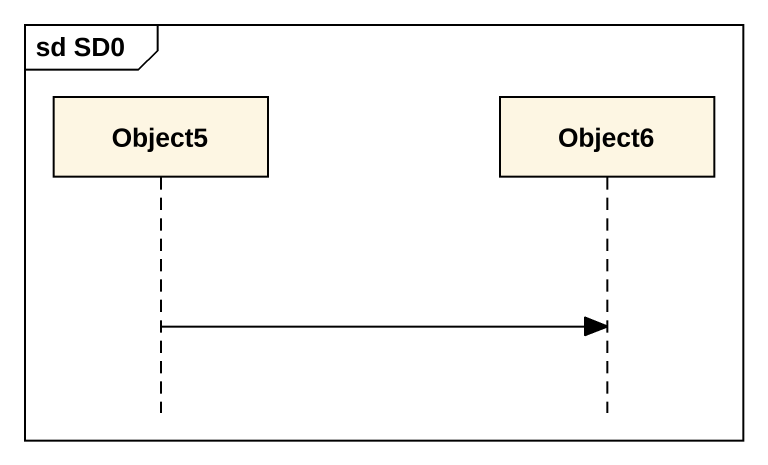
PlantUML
@startuml
mainframe sd SD0
hide footbox
participant Object5
participant Object6

Object5 -> Object6
@enduml
